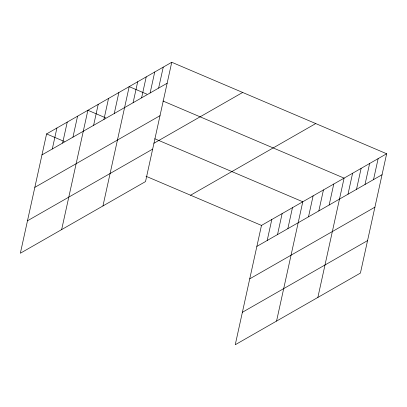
<?xml version="1.0" encoding="UTF-8"?>
<svg xmlns="http://www.w3.org/2000/svg" width="407" height="407" viewBox="0 0 407 407"><rect width="100%" height="100%" fill="white"/><g stroke="black" fill="none" stroke-linecap="round" stroke-linejoin="round"><path stroke-width="0.61" d="M171.749 62.266L46.581 133.923L20.35 253.24L145.518 181.583L171.749 62.266L386.65 153.76L360.419 273.077L235.251 344.734L261.482 225.417L386.65 153.76M52.3 148.982L56.909 128.012M62.627 143.071L67.236 122.1M72.95 137.159L77.564 116.188M61.655 229.594L87.887 110.277L105.617 117.827M93.605 125.336L98.214 104.365M103.933 119.424L108.542 98.453M114.255 113.512L118.869 92.542M102.961 205.947L129.192 86.63L146.922 94.18M133.094 102.727L137.703 81.756M141.605 97.853L146.215 76.882M150.117 92.984L154.726 72.014M158.628 88.11L163.238 67.14M267.201 240.476L271.81 219.505M277.523 234.564L282.137 213.594M287.851 228.653L292.46 207.682M276.557 321.087L302.788 201.77L154.802 138.767M308.506 216.829L313.115 195.859M318.829 210.918L323.443 189.947M329.156 205.006L333.765 184.035M317.862 297.441L344.093 178.124L162.937 100.997M347.995 194.22L352.604 173.25M356.507 189.347L361.116 168.376M365.018 184.478L369.627 163.507M373.529 179.604L378.139 158.633M41.972 154.894L167.14 83.237M34.839 187.352L160.002 115.69M153.912 143.269L242.669 92.46M27.488 220.787L152.65 149.13M190.568 195.228L315.735 123.565M256.873 246.388L382.041 174.73M249.735 278.846L374.903 207.183M242.384 312.281L367.552 240.623M46.581 133.923L64.311 141.473M146.042 176.267L261.482 225.417"/></g></svg>
